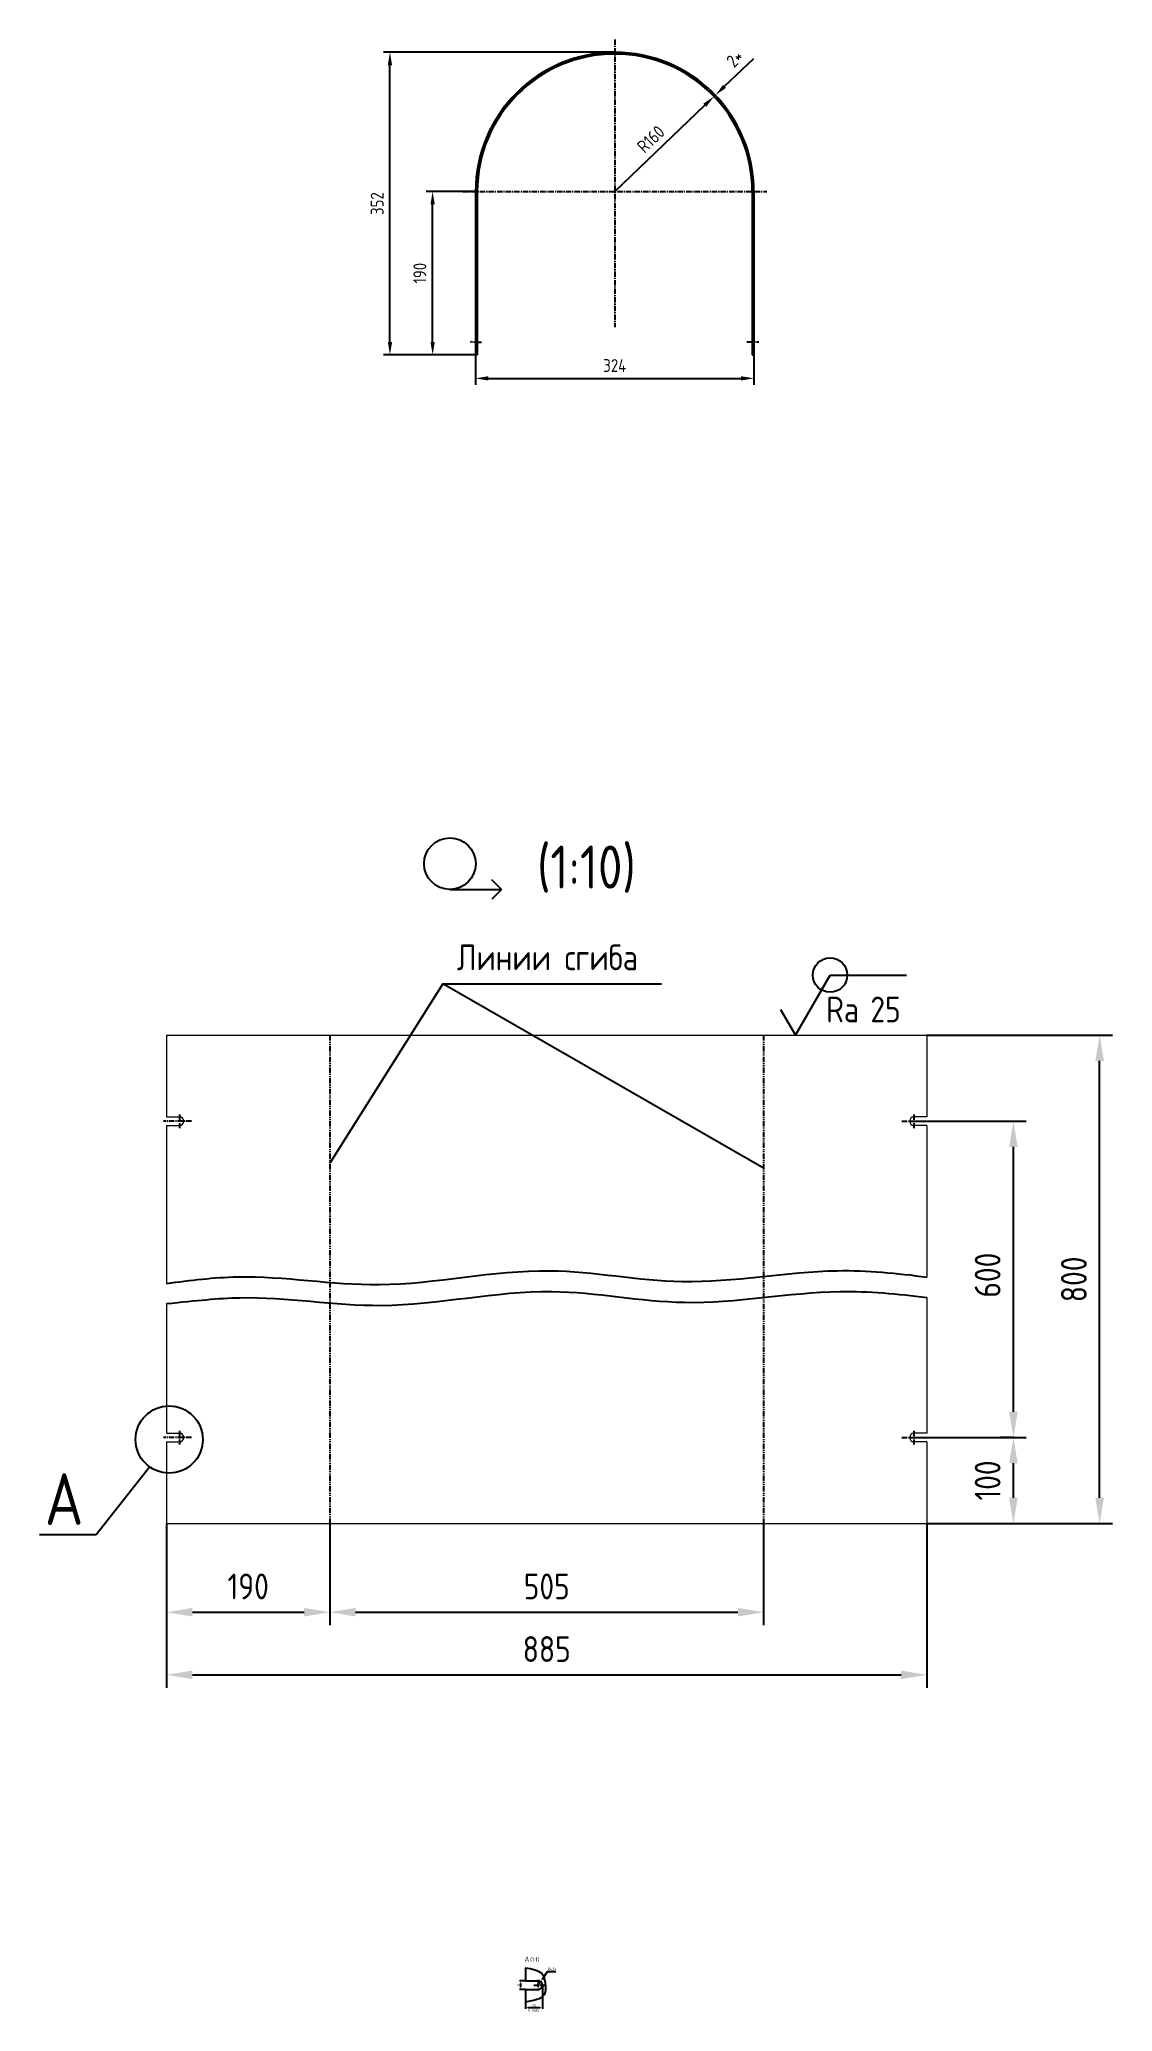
# Model space of a CAD drawing. Header units: millimetres. Extents: x 6080 to 7330, y -1997 to 298.
import ezdxf
from ezdxf.enums import TextEntityAlignment as Align

# ---------------------------------------------------------------- set-up
doc = ezdxf.new("R2010")
doc.units = ezdxf.units.MM
doc.header["$LTSCALE"] = 5
for name, pattern in [('CENTER', [2, 1.25, -0.25, 0.25, -0.25]), ('CENTER2', [1.125, 0.75, -0.125, 0.125, -0.125]), ('HIDDEN', [9.525, 6.35, -3.175]), ('PHANTOM', [2.5, 1.25, -0.25, 0.25, -0.25, 0.25, -0.25])]:
    doc.linetypes.add(name, pattern=pattern)
for name, color, linetype in [('Bord', 1, 'Continuous'), ('CEN', 5, 'CENTER'), ('Cont', 6, 'Continuous'), ('DIM', 7, 'Continuous'), ('Hide', 2, 'HIDDEN'), ('PHAN', 5, 'PHANTOM'), ('Text', 3, 'Continuous'), ('Textb', 6, 'Continuous')]:
    doc.layers.add(name, color=color, linetype=linetype)
doc.styles.add('Style1', font='romans.shx', dxfattribs={"width": 0.8})
doc.dimstyles.new('Copy of LIN_5', dxfattribs={"dimscale": 5, "dimtxt": 3, "dimasz": 3, "dimexe": 1.5, "dimexo": 0, "dimgap": 1.48, "dimtad": 1, "dimtoh": 1, "dimdec": 0, "dimzin": 12, "dimdsep": 46, "dimtxsty": 'Style1', "dimcen": 0, "dimclrt": 3, "dimadec": 0, "dimazin": 0, "dimtfac": 1, "dimtdec": 0, "dimtmove": 0, "dimatfit": 0, "dimfxl": 1, "dimtolj": 1, "dimtzin": 12, "dimarcsym": 0})
doc.dimstyles.new('Lin', dxfattribs={"dimtxt": 3, "dimasz": 3, "dimexe": 1.25, "dimexo": 0, "dimgap": 1, "dimtad": 1, "dimdec": 3, "dimtxsty": 'Style1', "dimcen": 2.5, "dimclrt": 3, "dimadec": 0, "dimazin": 0, "dimtfac": 1, "dimtdec": 3, "dimtmove": 0, "dimatfit": 3, "dimldrblk": 'DOT', "dimfxl": 1, "dimarcsym": 0})
doc.dimstyles.new('LIN10', dxfattribs={"dimscale": 10, "dimtxt": 3, "dimasz": 3, "dimexe": 1.5, "dimexo": 0, "dimgap": 1.5, "dimtad": 1, "dimdec": 0, "dimzin": 13, "dimdsep": 46, "dimtxsty": 'Style1', "dimcen": 0, "dimclrt": 3, "dimadec": 0, "dimazin": 0, "dimtfac": 1, "dimtdec": 0, "dimtmove": 0, "dimatfit": 3, "dimfxl": 1, "dimtolj": 1, "dimtzin": 13, "dimarcsym": 0})
doc.dimstyles.new('LIN_5', dxfattribs={"dimscale": 5, "dimtxt": 3, "dimasz": 3, "dimexe": 1.5, "dimexo": 0, "dimgap": 1.48, "dimtad": 1, "dimdec": 0, "dimzin": 12, "dimdsep": 46, "dimtxsty": 'Style1', "dimcen": 0, "dimclrt": 3, "dimadec": 0, "dimazin": 0, "dimtfac": 1, "dimtdec": 0, "dimtmove": 0, "dimatfit": 0, "dimfxl": 1, "dimtolj": 1, "dimtzin": 12, "dimarcsym": 0})

# ---------------------------------------------------------------- blocks, each defined once
blk = doc.blocks.new('*D5')
at = {"layer": 'Defpoints', "color": 0, "transparency": 16777216}
for p in [(6538.1, 121.3), (6588.1, 121.3), (6590.1, -68.8)]:
    blk.add_point(p, dxfattribs=at)
at = {"layer": 'DIM', "color": 0, "lineweight": -2, "transparency": 16777216}
for p, q in [((6588.1, 121.3), (6530.6, 121.3)), ((6538.1, -53.8), (6538.1, 106.3)), ((6590.1, -68.8), (6530.6, -68.8))]:
    blk.add_line(p, q, dxfattribs=at)
at = {"layer": 'DIM', "color": 0, "transparency": 16777216}
for points in [[(6535.6, 106.3), (6540.6, 106.3), (6538.1, 121.3)], [(6535.6, -53.8), (6540.6, -53.8), (6538.1, -68.8)]]:
    blk.add_solid(points, dxfattribs=at)
at = {"layer": 'DIM', "color": 3, "transparency": 16777216, "insert": (6523.2, 26.2), "char_height": 15, "attachment_point": 5, "rotation": 90, "style": 'Style1'}
blk.add_mtext('\\A1;190', dxfattribs=at)
blk = doc.blocks.new('*D6')
at = {"layer": 'Defpoints', "color": 0, "transparency": 16777216}
for p in [(6588.1, -68.8), (6912.1, -68.8), (6912.1, -96.2)]:
    blk.add_point(p, dxfattribs=at)
at = {"layer": 'DIM', "color": 0, "lineweight": -2, "transparency": 16777216}
for p, q in [((6588.1, -68.8), (6588.1, -103.7)), ((6912.1, -68.8), (6912.1, -103.7)), ((6603.1, -96.2), (6897.1, -96.2))]:
    blk.add_line(p, q, dxfattribs=at)
at = {"layer": 'DIM', "color": 0, "transparency": 16777216}
for points in [[(6603.1, -93.7), (6603.1, -98.7), (6588.1, -96.2)], [(6897.1, -93.7), (6897.1, -98.7), (6912.1, -96.2)]]:
    blk.add_solid(points, dxfattribs=at)
at = {"layer": 'DIM', "color": 3, "transparency": 16777216, "insert": (6750.1, -81.3), "char_height": 15, "attachment_point": 5, "style": 'Style1'}
blk.add_mtext('\\A1;324', dxfattribs=at)
blk = doc.blocks.new('*D7')
at = {"layer": 'Defpoints', "color": 0, "transparency": 16777216}
for p in [(6488.4, 283.3), (6750.1, 283.3), (6590.1, -68.8)]:
    blk.add_point(p, dxfattribs=at)
at = {"layer": 'DIM', "color": 0, "lineweight": -2, "transparency": 16777216}
for p, q in [((6750.1, 283.3), (6480.9, 283.3)), ((6488.4, -53.8), (6488.4, 268.3)), ((6590.1, -68.8), (6480.9, -68.8))]:
    blk.add_line(p, q, dxfattribs=at)
at = {"layer": 'DIM', "color": 0, "transparency": 16777216}
for points in [[(6485.9, 268.3), (6490.9, 268.3), (6488.4, 283.3)], [(6485.9, -53.8), (6490.9, -53.8), (6488.4, -68.8)]]:
    blk.add_solid(points, dxfattribs=at)
at = {"layer": 'DIM', "color": 3, "transparency": 16777216, "insert": (6473.5, 107.2), "char_height": 15, "attachment_point": 5, "rotation": 90, "style": 'Style1'}
blk.add_mtext('\\A1;352', dxfattribs=at)
blk = doc.blocks.new('*D8')
at = {"layer": 'Defpoints', "color": 0, "transparency": 16777216}
for p in [(6865.6, 232), (6867.1, 233.3), (6867.1, 233.3)]:
    blk.add_point(p, dxfattribs=at)
at = {"layer": 'DIM', "color": 0, "lineweight": -2, "transparency": 16777216}
for p, q in [((6877.9, 243.7), (6911.8, 276.2)), ((6865.6, 232), (6860.4, 237.4)), ((6867.1, 233.3), (6861.9, 238.8)), ((6865.6, 232), (6867.1, 233.3)), ((6854.8, 221.6), (6843.9, 211.2))]:
    blk.add_line(p, q, dxfattribs=at)
at = {"layer": 'DIM', "color": 0, "transparency": 16777216}
for points in [[(6853, 223.4), (6856.5, 219.8), (6865.6, 232)], [(6876.2, 245.5), (6879.6, 241.9), (6867.1, 233.3)]]:
    blk.add_solid(points, dxfattribs=at)
at = {"layer": 'DIM', "color": 3, "transparency": 16777216, "insert": (6889.9, 275.9), "char_height": 15, "attachment_point": 5, "rotation": 43.7726, "style": 'Style1'}
blk.add_mtext('\\A1;2*', dxfattribs=at)
blk = doc.blocks.new('*D9')
at = {"layer": 'Defpoints', "color": 0, "transparency": 16777216}
for p in [(6865.6, 232), (6750.1, 121.3)]:
    blk.add_point(p, dxfattribs=at)
at = {"layer": 'DIM', "color": 0, "lineweight": -2, "transparency": 16777216}
blk.add_line((6750.1, 121.3), (6854.8, 221.6), dxfattribs=at)
at = {"layer": 'DIM', "color": 0, "transparency": 16777216}
blk.add_solid([(6853, 223.4), (6856.5, 219.8), (6865.6, 232)], dxfattribs=at)
at = {"layer": 'DIM', "color": 3, "transparency": 16777216, "insert": (6792.1, 182.2), "char_height": 15, "attachment_point": 5, "rotation": 43.7726, "style": 'Style1'}
blk.add_mtext('\\A1;R160', dxfattribs=at)
blk = doc.blocks.new('*D10')
at = {"layer": 'Defpoints', "color": 0, "transparency": 16777216}
for p in [(6228.4, -1429), (6418.4, -1429), (6418.4, -1532.3)]:
    blk.add_point(p, dxfattribs=at)
at = {"layer": 'DIM', "color": 0, "lineweight": -2, "transparency": 16777216}
for p, q in [((6228.4, -1429), (6228.4, -1547.3)), ((6418.4, -1429), (6418.4, -1547.3)), ((6258.4, -1532.3), (6388.4, -1532.3))]:
    blk.add_line(p, q, dxfattribs=at)
at = {"layer": 'DIM', "color": 0, "transparency": 16777216}
for points in [[(6258.4, -1527.3), (6258.4, -1537.3), (6228.4, -1532.3)], [(6388.4, -1527.3), (6388.4, -1537.3), (6418.4, -1532.3)]]:
    blk.add_solid(points, dxfattribs=at)
at = {"layer": 'DIM', "color": 3, "transparency": 16777216, "insert": (6323.4, -1502.3), "char_height": 30, "attachment_point": 5, "style": 'Style1'}
blk.add_mtext('\\A1;190', dxfattribs=at)
blk = doc.blocks.new('*D11')
at = {"layer": 'Defpoints', "color": 0, "transparency": 16777216}
for p in [(6418.4, -1429), (6923.4, -1429), (6923.4, -1532.3)]:
    blk.add_point(p, dxfattribs=at)
at = {"layer": 'DIM', "color": 0, "lineweight": -2, "transparency": 16777216}
for p, q in [((6418.4, -1429), (6418.4, -1547.3)), ((6923.4, -1429), (6923.4, -1547.3)), ((6448.4, -1532.3), (6893.4, -1532.3))]:
    blk.add_line(p, q, dxfattribs=at)
at = {"layer": 'DIM', "color": 0, "transparency": 16777216}
for points in [[(6448.4, -1527.3), (6448.4, -1537.3), (6418.4, -1532.3)], [(6893.4, -1527.3), (6893.4, -1537.3), (6923.4, -1532.3)]]:
    blk.add_solid(points, dxfattribs=at)
at = {"layer": 'DIM', "color": 3, "transparency": 16777216, "insert": (6670.9, -1502.3), "char_height": 30, "attachment_point": 5, "style": 'Style1'}
blk.add_mtext('\\A1;505', dxfattribs=at)
blk = doc.blocks.new('*D12')
at = {"layer": 'Defpoints', "color": 0, "transparency": 16777216}
for p in [(6228.4, -1429), (7113.4, -1429), (7113.4, -1605.2)]:
    blk.add_point(p, dxfattribs=at)
at = {"layer": 'DIM', "color": 0, "lineweight": -2, "transparency": 16777216}
for p, q in [((6228.4, -1429), (6228.4, -1620.2)), ((7113.4, -1429), (7113.4, -1620.2)), ((6258.4, -1605.2), (7083.4, -1605.2))]:
    blk.add_line(p, q, dxfattribs=at)
at = {"layer": 'DIM', "color": 0, "transparency": 16777216}
for points in [[(6258.4, -1600.2), (6258.4, -1610.2), (6228.4, -1605.2)], [(7083.4, -1600.2), (7083.4, -1610.2), (7113.4, -1605.2)]]:
    blk.add_solid(points, dxfattribs=at)
at = {"layer": 'DIM', "color": 3, "transparency": 16777216, "insert": (6670.9, -1575.2), "char_height": 30, "attachment_point": 5, "style": 'Style1'}
blk.add_mtext('\\A1;885', dxfattribs=at)
blk = doc.blocks.new('*D13')
at = {"layer": 'Defpoints', "color": 0, "transparency": 16777216}
for p in [(7098.4, -960.7), (7214.1, -960.7), (7214.1, -1329)]:
    blk.add_point(p, dxfattribs=at)
at = {"layer": 'DIM', "color": 0, "lineweight": -2, "transparency": 16777216}
for p, q in [((7098.4, -960.7), (7229.1, -960.7)), ((7214.1, -1299), (7214.1, -990.7)), ((7214.1, -1329), (7199.1, -1329))]:
    blk.add_line(p, q, dxfattribs=at)
at = {"layer": 'DIM', "color": 0, "transparency": 16777216}
for points in [[(7209.1, -990.7), (7219.1, -990.7), (7214.1, -960.7)], [(7209.1, -1299), (7219.1, -1299), (7214.1, -1329)]]:
    blk.add_solid(points, dxfattribs=at)
at = {"layer": 'DIM', "color": 3, "transparency": 16777216, "insert": (7184.1, -1140), "char_height": 30, "attachment_point": 5, "rotation": 90, "style": 'Style1'}
blk.add_mtext('\\A1;600', dxfattribs=at)
blk = doc.blocks.new('*D14')
at = {"layer": 'Defpoints', "color": 0, "transparency": 16777216}
for p in [(7098.4, -1329), (7214.1, -1329), (7113.4, -1429)]:
    blk.add_point(p, dxfattribs=at)
at = {"layer": 'DIM', "color": 0, "lineweight": -2, "transparency": 16777216}
for p, q in [((7098.4, -1329), (7229.1, -1329)), ((7214.1, -1399), (7214.1, -1359)), ((7113.4, -1429), (7229.1, -1429))]:
    blk.add_line(p, q, dxfattribs=at)
at = {"layer": 'DIM', "color": 0, "transparency": 16777216}
for points in [[(7209.1, -1359), (7219.1, -1359), (7214.1, -1329)], [(7209.1, -1399), (7219.1, -1399), (7214.1, -1429)]]:
    blk.add_solid(points, dxfattribs=at)
at = {"layer": 'DIM', "color": 3, "transparency": 16777216, "insert": (7184.1, -1379), "char_height": 30, "attachment_point": 5, "rotation": 90, "style": 'Style1'}
blk.add_mtext('\\A1;100', dxfattribs=at)
blk = doc.blocks.new('*D15')
at = {"layer": 'Defpoints', "color": 0, "transparency": 16777216}
for p in [(7113.4, -860.7), (7314.5, -860.7), (7113.4, -1429)]:
    blk.add_point(p, dxfattribs=at)
at = {"layer": 'DIM', "color": 0, "lineweight": -2, "transparency": 16777216}
for p, q in [((7113.4, -860.7), (7329.5, -860.7)), ((7314.5, -1399), (7314.5, -890.7)), ((7113.4, -1429), (7329.5, -1429))]:
    blk.add_line(p, q, dxfattribs=at)
at = {"layer": 'DIM', "color": 0, "transparency": 16777216}
for points in [[(7309.5, -890.7), (7319.5, -890.7), (7314.5, -860.7)], [(7309.5, -1399), (7319.5, -1399), (7314.5, -1429)]]:
    blk.add_solid(points, dxfattribs=at)
at = {"layer": 'DIM', "color": 3, "transparency": 16777216, "insert": (7284.5, -1144.9), "char_height": 30, "attachment_point": 5, "rotation": 90, "style": 'Style1'}
blk.add_mtext('\\A1;800', dxfattribs=at)
blk = doc.blocks.new('ZNAK01')
at = {"layer": 'Textb', "style": 'Style1', "width": 0.8}
blk.add_attdef('А', text='', height=6, dxfattribs=at).set_placement((3.95, -0.02), align=Align.RIGHT)
blk.add_attdef('SC(1)', (5.07, -0.02), '', height=5, dxfattribs=at)
blk = doc.blocks.new('*D18')
at = {"layer": 'Defpoints', "color": 0, "transparency": 16777216}
for p in [(6640.5, -1971.3), (6646, -1961.3), (6646, -1971.3)]:
    blk.add_point(p, dxfattribs=at)
at = {"layer": 'DIM', "color": 0, "lineweight": -2, "transparency": 16777216}
for p, q in [((6646, -1961.3), (6639.3, -1961.3)), ((6646, -1971.3), (6639.3, -1971.3)), ((6640.5, -1964.3), (6640.5, -1968.3))]:
    blk.add_line(p, q, dxfattribs=at)
at = {"layer": 'DIM', "color": 0, "transparency": 16777216}
for points in [[(6640, -1964.3), (6641, -1964.3), (6640.5, -1961.3)], [(6640, -1968.3), (6641, -1968.3), (6640.5, -1971.3)]]:
    blk.add_solid(points, dxfattribs=at)
at = {"layer": 'DIM', "color": 3, "transparency": 16777216, "insert": (6638, -1966.2), "char_height": 3, "attachment_point": 5, "rotation": 90, "style": 'Style1'}
blk.add_mtext('9', dxfattribs=at)
blk = doc.blocks.new('_Dot')
at = {"color": 0, "linetype": 'ByBlock', "lineweight": -2}
blk.add_line((-0.5, 0), (-1, 0), dxfattribs=at)
at = {"color": 0, "linetype": 'ByBlock', "const_width": 0.5}
blk.add_lwpolyline([(-0.25, 0, 1), (0.25, 0, 1)], format="xyb", close=True, dxfattribs=at)
blk = doc.blocks.new('*D17')
at = {"layer": 'Defpoints', "color": 0, "transparency": 16777216}
for p in [(6666, -1966.3), (6646, -1986.1), (6646, -1992.7)]:
    blk.add_point(p, dxfattribs=at)
at = {"layer": 'DIM', "color": 0, "lineweight": -2, "transparency": 16777216}
for p, q in [((6666, -1966.3), (6666, -1993.9)), ((6646, -1986.1), (6646, -1993.9)), ((6663, -1992.7), (6649, -1992.7))]:
    blk.add_line(p, q, dxfattribs=at)
at = {"layer": 'DIM', "color": 0, "transparency": 16777216}
for points in [[(6649, -1992.2), (6649, -1993.2), (6646, -1992.7)], [(6663, -1992.2), (6663, -1993.2), (6666, -1992.7)]]:
    blk.add_solid(points, dxfattribs=at)
at = {"layer": 'DIM', "color": 3, "transparency": 16777216, "insert": (6656, -1990.2), "char_height": 3, "attachment_point": 5, "style": 'Style1'}
blk.add_mtext('20', dxfattribs=at)
blk = doc.blocks.new('*D16')
at = {"layer": 'Defpoints', "color": 0, "transparency": 16777216}
for p in [(6661, -1966.3), (6663.8, -1962.2)]:
    blk.add_point(p, dxfattribs=at)
at = {"layer": 'DIM', "color": 0, "lineweight": -2, "transparency": 16777216}
for p, q in [((6671.5, -1950.7), (6665.5, -1959.7)), ((6681.6, -1950.7), (6671.5, -1950.7)), ((6661, -1966.3), (6663.8, -1962.2))]:
    blk.add_line(p, q, dxfattribs=at)
at = {"layer": 'DIM', "color": 0, "transparency": 16777216}
blk.add_solid([(6665, -1959.4), (6665.9, -1960), (6663.8, -1962.2)], dxfattribs=at)
at = {"layer": 'DIM', "color": 3, "transparency": 16777216, "insert": (6677.1, -1947.9), "char_height": 3, "attachment_point": 5, "style": 'Style1'}
blk.add_mtext('R4,5*', dxfattribs=at)
blk = doc.blocks.new('A$C6CF913E7')
at = {"layer": 'Text'}
blk.add_circle((0, 0), 2, dxfattribs=at)
blk = doc.blocks.new('sherISO_07')
at = {"layer": 'Text'}
blk.add_line((4.04, 7), (12.93, 7), dxfattribs=at)
blk.add_lwpolyline([(-1.73, 3), (0, 0), (4.04, 7)], dxfattribs=at)
blk.add_blockref('A$C6CF913E7', (4.04, 7))
at = {"layer": 'Text', "style": 'Style1', "width": 0.8}
blk.add_text('Ra', height=3, dxfattribs=at).set_placement((3.58, 1.5))
blk.add_attdef('25', (8.73, 1.5), '', height=3, dxfattribs=at)

msp = doc.modelspace()

# ---------------------------------------------------------------- linework, layer by layer
at = {"layer": 'Bord'}
for points, knots in [([(6228.3699, -1149.7063), (6255.8751, -1145.9628), (6338.0938, -1135.6109), (6487.3081, -1163.9661), (6659.5475, -1121.2752), (6837.3315, -1159.2363), (6983.9305, -1128.4528), (7078.7276, -1137.5722), (7113.3699, -1142.2869)], [8.799219426, 8.799219426, 8.799219426, 8.799219426, 91.768239644, 256.764686879, 456.195144712, 610.712751846, 792.016966627, 896.508101628, 896.508101628, 896.508101628, 896.508101628]), ([(6228.3699, -1173.0402), (6263.1128, -1169.6632), (6343.0812, -1160.2941), (6490.0189, -1188.2167), (6662.2583, -1145.5258), (6840.0422, -1183.4869), (6985.7338, -1152.8939), (7079.6303, -1161.6515), (7113.3699, -1166.1715)], [15.625081094, 15.625081094, 15.625081094, 15.625081094, 91.768239644, 256.764686879, 456.195144712, 610.712751846, 792.016966627, 893.782655536, 893.782655536, 893.782655536, 893.782655536]), ([(6646.0166, -1946.2345), (6662.2751, -1948.727), (6668.3966, -1954.3384), (6671.7472, -1978.2115), (6661.7438, -1983.2776), (6646.0166, -1986.0765)], [15.901413488, 15.901413488, 15.901413488, 15.901413488, 49.880270595, 91.105973824, 118.435639507, 118.435639507, 118.435639507, 118.435639507])]:
    msp.add_open_spline(points, degree=3, knots=knots, dxfattribs=at)
at = {"layer": 'CEN'}
for p, q in [((6750.0763, 298.2695), (6750.0763, -36.7254)), ((6573.0763, 121.2695), (6927.0763, 121.2695)), ((6257.368, -960.7404), (6224.7551, -960.7404)), ((6243.3699, -952.9269), (6243.3699, -968.9269)), ((7084.3718, -960.7404), (7116.9847, -960.7404)), ((7098.3699, -952.9269), (7098.3699, -968.9269)), ((6257.368, -1329.0194), (6224.7551, -1329.0194)), ((6243.3699, -1321.2059), (6243.3699, -1337.2059)), ((7084.3718, -1329.0194), (7116.9847, -1329.0194)), ((7098.3699, -1321.2059), (7098.3699, -1337.2059)), ((6655.9162, -1966.3265), (6668.9239, -1966.3265)), ((6661.0166, -1960.1405), (6661.0166, -1972.6127))]:
    msp.add_line(p, q, dxfattribs=at)
at = {"layer": 'Cont', "lineweight": -3}
msp.add_line((6588.0763, 121.2695), (6588.0763, -68.7982), dxfattribs=at)
at = {"layer": 'Cont'}
for p, q in [((6590.0763, 121.2695), (6590.0763, -68.7982)), ((6910.0763, 121.2695), (6910.0763, -68.7982)), ((6912.0763, 121.2695), (6912.0763, -68.7982)), ((6588.0763, 11.2018), (6588.0763, -68.7982)), ((6912.0763, 11.2018), (6912.0763, -68.7982)), ((6588.0763, -68.7982), (6590.0763, -68.7982)), ((6590.0763, -68.7982), (6588.0763, -68.7982)), ((6590.0763, -68.7982), (6588.0763, -68.7982)), ((6910.0763, -68.7982), (6912.0763, -68.7982)), ((6910.0763, -68.7982), (6912.0763, -68.7982)), ((6912.0763, -68.7982), (6910.0763, -68.7982)), ((6618.3321, -691.0705), (6607.0184, -679.7568)), ((6558.1821, -691.0705), (6618.3321, -691.0705)), ((6618.3321, -691.0705), (6607.0184, -702.3842)), ((6646.0166, -1946.2345), (6646.0166, -1961.3265)), ((6646.0166, -1961.3265), (6661.0166, -1961.3265)), ((6646.0166, -1971.3265), (6646.0166, -1986.0765)), ((6646.0166, -1971.3265), (6661.0166, -1971.3265))]:
    msp.add_line(p, q, dxfattribs=at)
at = {"layer": 'Cont', "color": 5, "linetype": 'CENTER2'}
for p, q in [((6594.9195, -54.6517), (6582.326, -53.7982)), ((6903.7825, -53.7982), (6917.8265, -53.7982))]:
    msp.add_line(p, q, dxfattribs=at)
at = {"layer": 'Cont', "lineweight": 20}
for p, q in [((6228.3699, -860.7404), (6228.3699, -955.7404)), ((6228.3699, -860.7404), (7113.3699, -860.7404)), ((7113.3699, -860.7404), (7113.3699, -955.7404)), ((6228.3699, -955.7404), (6243.3699, -955.7404)), ((7113.3699, -955.7404), (7098.3699, -955.7404)), ((6228.3699, -965.7404), (6243.3699, -965.7404)), ((6228.3699, -965.7404), (6228.3699, -1032.7399)), ((7113.3699, -965.7404), (7098.3699, -965.7404)), ((7113.3699, -965.7404), (7113.3699, -1025.3205)), ((6228.3699, -995.3385), (6228.3699, -1149.7063)), ((7113.3699, -988.897), (7113.3699, -1142.2869)), ((7113.3699, -1166.1715), (7113.3699, -1324.0194)), ((6228.3699, -1173.0402), (6228.3699, -1324.0194)), ((6228.3699, -1260.765), (6228.3699, -1298.5976)), ((7113.3699, -1253.8963), (7113.3699, -1291.1782)), ((6228.3699, -1324.0194), (6243.3699, -1324.0194)), ((7113.3699, -1324.0194), (7098.3699, -1324.0194)), ((6228.3699, -1334.0194), (6243.3699, -1334.0194)), ((6228.3699, -1334.0194), (6228.3699, -1429.0194)), ((6228.3699, -1334.0194), (6228.3699, -1429.0194)), ((7113.3699, -1334.0194), (7098.3699, -1334.0194)), ((7113.3699, -1334.0194), (7113.3699, -1429.0194)), ((7113.3699, -1334.0194), (7113.3699, -1429.0194)), ((6228.3699, -1429.0194), (7113.3699, -1429.0194))]:
    msp.add_line(p, q, dxfattribs=at)
at = {"layer": 'Cont'}
msp.add_circle((6558.1821, -661.0705), 30, dxfattribs=at)
for centre, radius, start, end in [((6750.0763, 121.2695), 162, 0, 180), ((6750.0763, 121.2695), 160, 0, 180), ((6661.0166, -1966.3265), 5, 270, 90)]:
    msp.add_arc(centre, radius, start, end, dxfattribs=at)
at = {"layer": 'Cont', "lineweight": 20}
for centre, start, end in [((6243.3699, -960.7404), 270, 90), ((7098.3699, -960.7404), 90, 270), ((6243.3699, -1329.0194), 270, 90), ((7098.3699, -1329.0194), 90, 270)]:
    msp.add_arc(centre, 5, start, end, dxfattribs=at)
at = {"layer": 'DIM'}
for p, q in [((6550.0869, -800.8355), (6418.3387, -1009.5624)), ((6923.7965, -1015.926), (6550.0869, -800.8355)), ((6550.0869, -800.8355), (6804.5197, -800.8355)), ((6146.4679, -1442.0319), (6208.6315, -1363.1366)), ((6080.3902, -1442.0319), (6146.4679, -1442.0319))]:
    msp.add_line(p, q, dxfattribs=at)
msp.add_circle((6231.4206, -1331.3355), 39.1235, dxfattribs=at)
at = {"layer": 'PHAN'}
for p, q in [((6418.3699, -860.7404), (6418.3699, -1429.0194)), ((6923.3699, -860.7404), (6923.3699, -1429.0194))]:
    msp.add_line(p, q, dxfattribs=at)

# ---------------------------------------------------------------- block references
at = {"layer": 'DIM'}
ref = msp.add_blockref('ZNAK01', (6608.9338, -689.8395), dxfattribs=dict(at, xscale=10, yscale=10, zscale=10))
ref.add_attrib('SC(1)', '(1:10)', (6659.6571, -690.0376), dxfattribs={"layer": 'Textb', "height": 50, "style": 'Style1', "width": 0.8})
at = {"layer": 'DIM', "xscale": 10, "yscale": 10, "zscale": 10}
msp.add_blockref('sherISO_07', (6960.3627, -860.7404), dxfattribs=at).add_auto_attribs({'25': '25'})
at = {"layer": 'DIM'}
ref = msp.add_blockref('ZNAK01', (6092.1124, -1430.4279), dxfattribs=dict(at, xscale=10, yscale=10, zscale=10))
ref.add_attrib('А', 'А', dxfattribs={"layer": 'Textb', "height": 60, "style": 'Style1', "width": 0.8}).set_placement((6131.6178, -1430.626), align=Align.RIGHT)
at = {"layer": 'Hide'}
msp.add_blockref('ZNAK01', (6646.634, -1938.978), dxfattribs=at).add_auto_attribs({'А': 'А', 'SC(1)': '(1:1)'})

# ---------------------------------------------------------------- texts
at = {"layer": 'Text', "lineweight": -3, "style": 'Style1', "width": 0.8}
msp.add_text('Линии сгиба', height=30, dxfattribs=at).set_placement((6566.2721, -785.096))
at = {"layer": 'Text', "style": 'Style1', "width": 0.8}
msp.add_text('4 паза', height=3, dxfattribs=at).set_placement((6649.2976, -1997.101))

# ---------------------------------------------------------------- dimensions: what is measured, and where the dimension line sits
at = {"layer": 'DIM'}
for base, p1, p2, dimstyle, picture, middle in [((6488.4087, 283.2695), (6590.0763, -68.7982), (6750.0763, 283.2695), 'Copy of LIN_5', '*D7', (6473.5087, 107.2356)), ((6538.0763, 121.2695), (6590.0763, -68.7982), (6588.0763, 121.2695), 'LIN_5', '*D5', (6523.1763, 26.2356)), ((7214.1354, -1329.0194), (7113.3699, -1429.0194), (7098.3699, -1329.0194), 'LIN10', '*D14', (7184.1354, -1379.0194))]:
    dim = msp.add_linear_dim(base=base, p1=p1, p2=p2, angle=90, dimstyle=dimstyle, dxfattribs=at)
    dim.commit()
    dim.dimension.update_dxf_attribs({"geometry": picture, "text_midpoint": middle})
dim = msp.add_aligned_dim(p1=(6865.6109, 231.9571), p2=(6867.055, 233.3407), distance=0, text='<>*', dimstyle='LIN_5', dxfattribs=at)
dim.commit()
dim.dimension.update_dxf_attribs({"geometry": '*D8', "text_midpoint": (6889.9428, 275.9028)})
dim = msp.add_radius_dim(center=(6750.0763, 121.2695), mpoint=(6865.6109, 231.9571), dimstyle='LIN_5', dxfattribs=at)
dim.commit()
dim.dimension.update_dxf_attribs({"geometry": '*D9', "text_midpoint": (6792.1201, 182.184)})
for base, p1, p2, dimstyle, picture, middle in [((6912.0763, -96.2431), (6588.0763, -68.7982), (6912.0763, -68.7982), 'Copy of LIN_5', '*D6', (6750.0763, -81.3431)), ((6418.3699, -1532.3333), (6228.3699, -1429.0194), (6418.3699, -1429.0194), 'LIN10', '*D10', (6323.3699, -1502.3333)), ((7113.3699, -1605.2066), (6228.3699, -1429.0194), (7113.3699, -1429.0194), 'LIN10', '*D12', (6670.8699, -1575.2066)), ((6923.3699, -1532.3333), (6418.3699, -1429.0194), (6923.3699, -1429.0194), 'LIN10', '*D11', (6670.8699, -1502.3333)), ((6646.0166, -1992.6842), (6666.0166, -1966.3265), (6646.0166, -1986.0765), 'Lin', '*D17', (6656.0166, -1990.1842))]:
    dim = msp.add_linear_dim(base=base, p1=p1, p2=p2, dimstyle=dimstyle, dxfattribs=at)
    dim.commit()
    dim.dimension.update_dxf_attribs({"geometry": picture, "text_midpoint": middle})
dim = msp.add_linear_dim(base=(7314.5228, -860.7404), p1=(7113.3699, -1429.0194), p2=(7113.3699, -860.7404), angle=90, text='800', dimstyle='LIN10', dxfattribs=at)
dim.commit()
dim.dimension.update_dxf_attribs({"geometry": '*D15', "text_midpoint": (7284.5228, -1144.8799)})
for base, p1, p2, text, dimstyle, picture, middle in [((7214.1354, -960.7404), (7214.1354, -1329.0194), (7098.3699, -960.7404), '600', 'LIN10', '*D13', (7214.1354, -1140.0085)), ((6640.5295, -1971.3265), (6646.0166, -1961.3265), (6646.0166, -1971.3265), '9', 'Lin', '*D18', (6640.5295, -1966.2145))]:
    dim = msp.add_linear_dim(base=base, p1=p1, p2=p2, angle=90, text=text, dimstyle=dimstyle, dxfattribs=at)
    dim.commit()
    dim.dimension.update_dxf_attribs({"geometry": picture, "text_midpoint": middle, "dimtype": 160})
dim = msp.add_radius_dim(center=(6661.0166, -1966.3265), mpoint=(6663.7949, -1962.1695), text='R4,5*', dimstyle='Lin', override={"dimtoh": 1}, dxfattribs=at)
dim.commit()
dim.dimension.update_dxf_attribs({"geometry": '*D16', "text_midpoint": (6677.0609, -1950.6565), "dimtype": 164})

doc.saveas('drawing.dxf')
